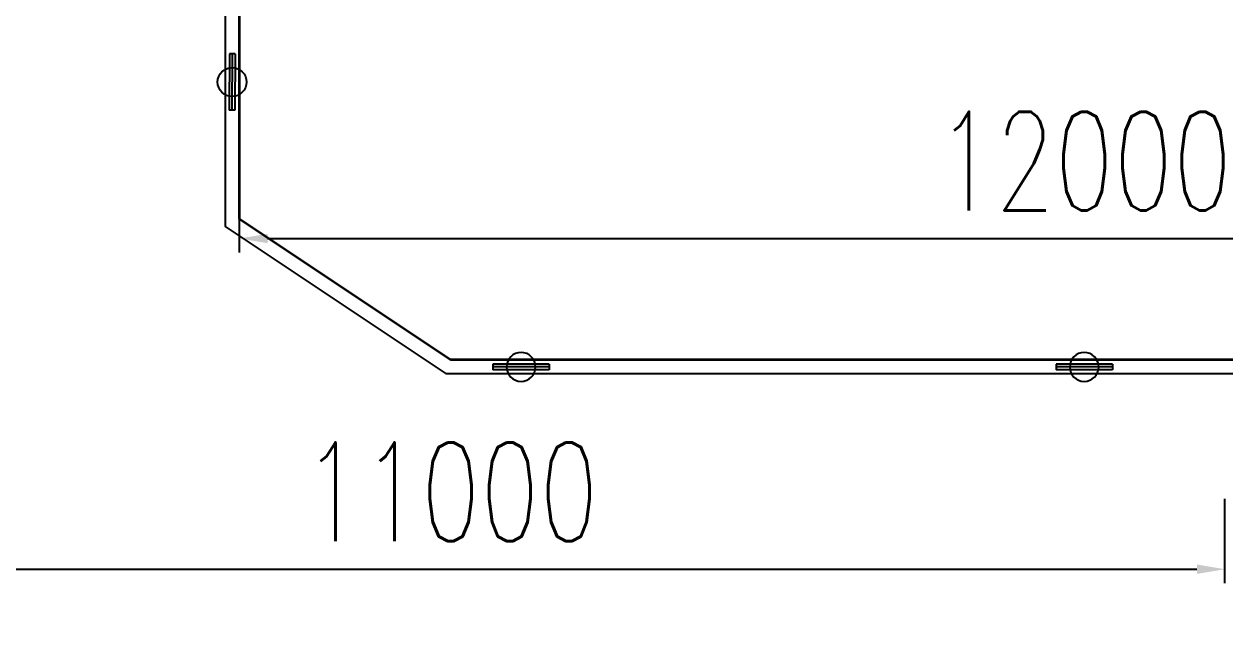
# Model space of a CAD drawing. Extents: x -18540 to 926017, y -610001 to -56924.
# Drawn here: x 52317 to 60847, y -102160 to -97800 of the extents above; entities that cross this region are included whole.
import ezdxf

# ---------------------------------------------------------------- set-up
doc = ezdxf.new("R2010")
doc.units = 0
doc.header["$LTSCALE"] = 10
doc.header["$MEASUREMENT"] = 0
doc.styles.add('STANDARD_T3', font='simplex.shx', dxfattribs={"width": 0.7, "bigfont": 'gbcbig.shx'})
doc.dimstyles.new('W&&200', dxfattribs={"dimtxt": 700, "dimasz": 200, "dimexe": 500, "dimexo": 600, "dimgap": 200, "dimtad": 1, "dimdec": 0, "dimzin": 0, "dimdsep": 46, "dimtxsty": 'STANDARD_T3', "dimcen": 0.09, "dimclrd": 1, "dimclre": 1, "dimclrt": 7, "dimazin": 2, "dimtfac": 1, "dimtdec": 0, "dimtix": 1, "dimtmove": 2, "dimatfit": 3, "dimfxl": 100, "dimtolj": 1, "dimtzin": 0, "dimarcsym": 0})

# ---------------------------------------------------------------- blocks, each defined once
blk = doc.blocks.new('*D141')
at = {"color": 1, "lineweight": -2, "transparency": 16777216}
for p, q in [((53847.3, -99423.6), (53847.3, -98823.6)), ((65847.3, -99423.6), (65847.3, -98823.6)), ((54047.3, -99323.6), (65647.3, -99323.6))]:
    blk.add_line(p, q, dxfattribs=at)
at = {"color": 1, "transparency": 16777216}
for points in [[(54047.3, -99290.3), (54047.3, -99356.9), (53847.3, -99323.6)], [(65647.3, -99290.3), (65647.3, -99356.9), (65847.3, -99323.6)]]:
    blk.add_solid(points, dxfattribs=at)
at = {"layer": 'Defpoints', "color": 0, "transparency": 16777216}
for p in [(65847.3, -99323.6), (65847.3, -102685.7), (53847.3, -103685.7)]:
    blk.add_point(p, dxfattribs=at)
at = {"color": 7, "transparency": 16777216, "insert": (59847.3, -98773.6), "char_height": 700, "attachment_point": 5, "style": 'STANDARD_T3'}
blk.add_mtext('\\A1;12000', dxfattribs=at)
blk = doc.blocks.new('A$C73584264')
at = {"color": 1}
for p, q in [((0, 101.8), (397.8, 143.6)), ((0, 101.8), (4.2, 62)), ((2.1, 81.9), (399.9, 123.7)), ((4.2, 62), (402, 103.8)), ((397.8, 143.6), (402, 103.8))]:
    blk.add_line(p, q, dxfattribs=at)
blk.add_circle((201, 102.8), 102.8, dxfattribs=at)
blk = doc.blocks.new('A$Cfdf82907')
at = {"color": 3, "lineweight": 35}
for p, q in [((23412.4, 16284.8), (26434.2, 17299.8)), ((22942, 14544.5), (23412.4, 16284.8)), ((26285, 4590.9), (22942, 14544.5))]:
    blk.add_line(p, q, dxfattribs=at)
at = {"color": 4}
for points in [[(15325.1, 17788.2), (16598.7, 13996.4), (19146.5, 14852.1), (20572.1, 13748.6), (23915.1, 3795), (26285, 4590.9), (22942, 14544.5), (23412.4, 16284.8), (26434.2, 17299.8), (28208.2, 19450.2), (30001.7, 19267), (38101.2, 12585)], [(15325.1, 17788.2), (16598.7, 13996.4), (19146.5, 14852.1), (20572.1, 13748.6), (23915.1, 3795), (26285, 4590.9), (22942, 14544.5), (23412.4, 16284.8), (26434.2, 17299.8), (28208.2, 19450.2), (30001.7, 19267), (38101.2, 12585)], [(29267.6, 26862.8), (24135.4, 20641.8), (15451.8, 17725.3), (16661.6, 14123), (19165.4, 14963.9), (20657.2, 13809.1), (23978.1, 3921.6), (26158.4, 4653.9), (22837.5, 14541.4), (23329.8, 16362.6), (26375.2, 17385.5), (28165.1, 19555.1), (30042, 19363.4), (38087.7, 12725.8)]]:
    blk.add_lwpolyline(points, dxfattribs=at)
at = {"rotation": 192.2961607709602}
blk.add_blockref('A$C73584264', (24492.8, 16787.6), dxfattribs=at)
at = {"xscale": -1, "rotation": 294.5653377205815}
for p in [(23043.9, 13829.1), (24317.4, 10037.2)]:
    blk.add_blockref('A$C73584264', p, dxfattribs=at)
blk = doc.blocks.new('*D131')
at = {"color": 1, "lineweight": -2, "transparency": 16777216}
for p, q in [((49847.3, -101772.2), (49847.3, -101172.2)), ((60847.4, -101772.2), (60847.4, -101172.2)), ((50047.3, -101672.2), (60647.4, -101672.2))]:
    blk.add_line(p, q, dxfattribs=at)
at = {"color": 1, "transparency": 16777216}
for points in [[(50047.3, -101638.9), (50047.3, -101705.5), (49847.3, -101672.2)], [(60647.4, -101638.9), (60647.4, -101705.5), (60847.4, -101672.2)]]:
    blk.add_solid(points, dxfattribs=at)
at = {"layer": 'Defpoints', "color": 0, "transparency": 16777216}
for p in [(60847.4, -101672.2), (49847.3, -102719.8), (60847.4, -102719.8)]:
    blk.add_point(p, dxfattribs=at)
at = {"color": 7, "transparency": 16777216, "insert": (55347.4, -101122.2), "char_height": 700, "attachment_point": 5, "style": 'STANDARD_T3'}
blk.add_mtext('\\A1;11000', dxfattribs=at)

msp = doc.modelspace()

# ---------------------------------------------------------------- block references
at = {"rotation": 71.43466228436047}
msp.add_blockref('A$Cfdf82907', (61830.6, -126564.5), dxfattribs=at)

# ---------------------------------------------------------------- dimensions: what is measured, and where the dimension line sits
dim = msp.add_linear_dim(base=(65847.3, -99323.6), p1=(53847.3, -103685.7), p2=(65847.3, -102685.7), dimstyle='W&&200', override={"dimfxlon": 1})
dim.commit()
dim.dimension.update_dxf_attribs({"geometry": '*D141', "text_midpoint": (59847.3, -98773.6)})
dim = msp.add_linear_dim(base=(60847.4, -101672.2), p1=(49847.3, -102719.8), p2=(60847.4, -102719.8), angle=180, dimstyle='W&&200', override={"dimfxlon": 1})
dim.commit()
dim.dimension.update_dxf_attribs({"geometry": '*D131', "text_midpoint": (55347.4, -101122.2)})

doc.saveas('drawing.dxf')
